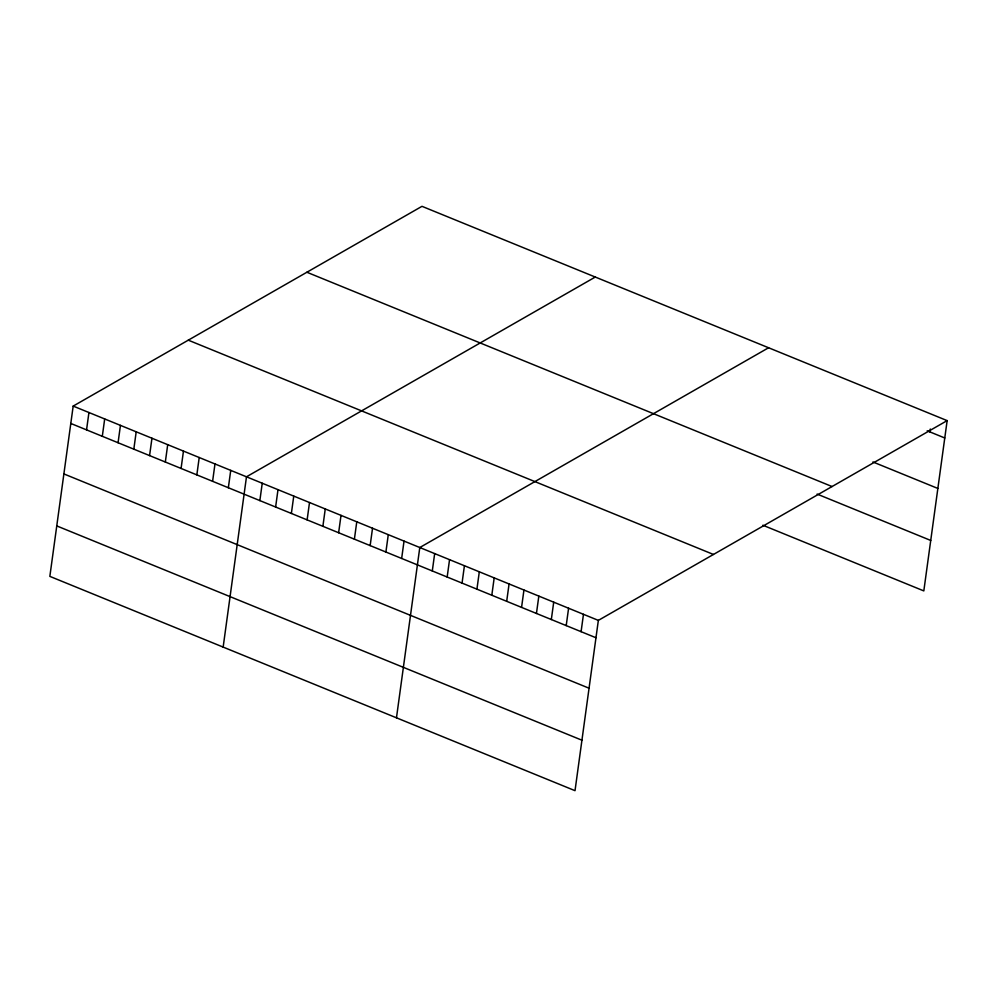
<?xml version="1.0" encoding="UTF-8"?>
<svg xmlns="http://www.w3.org/2000/svg" width="997" height="997" viewBox="0 0 997 997"><rect width="100%" height="100%" fill="white"/><g stroke="black" fill="none" stroke-linecap="round" stroke-linejoin="round"><path stroke-width="1.5" d="M947.15 420.622L421.98 206.329L73.18 406.091L49.85 576.378L575.02 790.671L598.35 620.383L947.15 420.622L923.82 590.909L762.855 525.22M86.552 429.881L88.932 412.521M102.305 436.312L104.685 418.952M118.07 442.743L120.438 425.383M133.822 449.173L136.203 431.801M149.575 455.604L151.955 438.231M165.328 462.035L167.708 444.662M181.08 468.453L183.46 451.093M196.845 474.884L199.213 457.523M212.598 481.314L214.978 463.954M228.35 487.745L230.731 470.372M223.154 647.103L246.483 476.803L595.284 277.041M259.856 500.606L262.236 483.233M275.621 507.024L278.001 489.664M291.373 513.455L293.754 496.095M307.126 519.886L309.506 502.525M322.878 526.316L325.259 508.956M338.631 532.747L341.011 515.374M354.396 539.178L356.776 521.805M370.149 545.608L372.529 528.236M385.901 552.026L388.282 534.666M401.654 558.457L404.034 541.097M396.47 717.815L419.787 547.527L768.587 347.754M432.299 570.957L434.667 553.597M447.167 577.039L449.547 559.666M462.047 583.108L464.428 565.735M476.927 589.177L479.308 571.804M491.808 595.246L494.188 577.886M506.688 601.316L509.068 583.955M521.568 607.385L523.948 590.025M536.448 613.467L538.829 596.094M551.329 619.536L553.709 602.163M566.209 625.605L568.589 608.245M581.089 631.674L583.469 614.314M929.889 431.913L930.288 429.022M927.185 430.804L944.77 437.982M872.923 461.96L937.853 488.443M306.877 272.243L832.046 486.536M817.104 494.076L930.737 540.449M188.283 340.164L713.453 554.457M73.18 406.091L598.35 620.383M70.799 423.451L595.969 637.744M63.883 473.924L589.065 688.217M56.767 525.918L581.936 740.21"/></g></svg>
